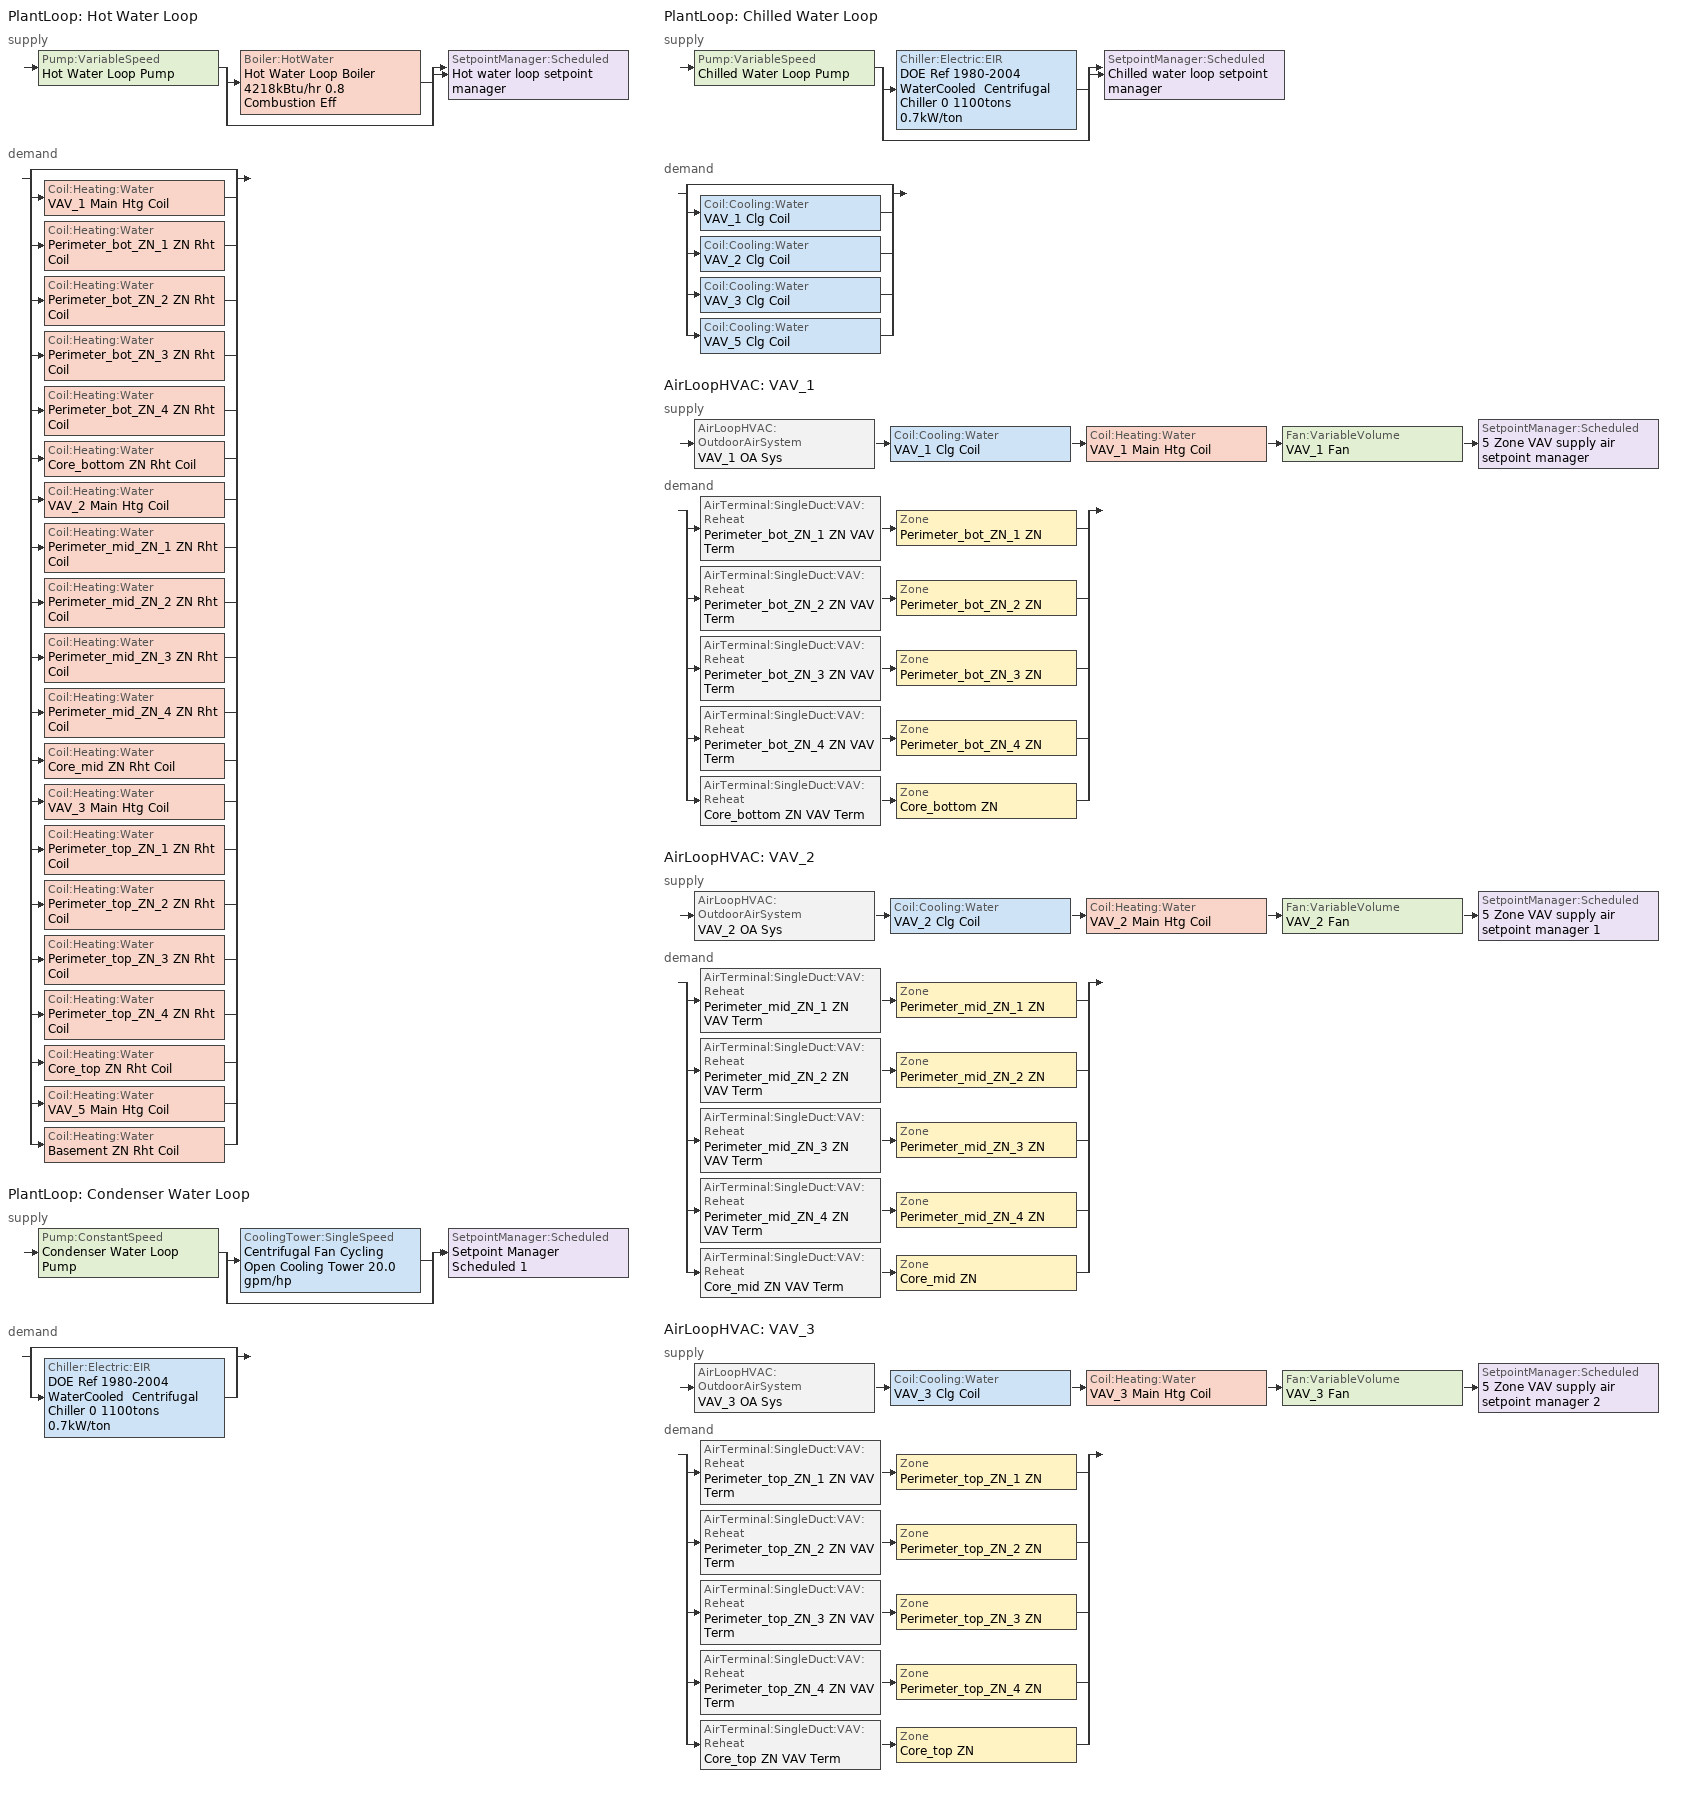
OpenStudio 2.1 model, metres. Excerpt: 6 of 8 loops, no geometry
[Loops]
PlantLoop 'Hot Water Loop'
 supply: Pump:VariableSpeed 'Hot Water Loop Pump' > split
  | Boiler:HotWater 'Hot Water Loop Boiler 4218kBtu/hr 0.8 Combustion Eff'
  | bypass
  join > SetpointManager:Scheduled 'Hot water loop setpoint manager'
 demand: split
  | bypass
  | Coil:Heating:Water 'VAV_1 Main Htg Coil'
  | Coil:Heating:Water 'Perimeter_bot_ZN_1 ZN Rht Coil'
  | Coil:Heating:Water 'Perimeter_bot_ZN_2 ZN Rht Coil'
  | Coil:Heating:Water 'Perimeter_bot_ZN_3 ZN Rht Coil'
  | Coil:Heating:Water 'Perimeter_bot_ZN_4 ZN Rht Coil'
  | Coil:Heating:Water 'Core_bottom ZN Rht Coil'
  | Coil:Heating:Water 'VAV_2 Main Htg Coil'
  | Coil:Heating:Water 'Perimeter_mid_ZN_1 ZN Rht Coil'
  | Coil:Heating:Water 'Perimeter_mid_ZN_2 ZN Rht Coil'
  | Coil:Heating:Water 'Perimeter_mid_ZN_3 ZN Rht Coil'
  | Coil:Heating:Water 'Perimeter_mid_ZN_4 ZN Rht Coil'
  | Coil:Heating:Water 'Core_mid ZN Rht Coil'
  | Coil:Heating:Water 'VAV_3 Main Htg Coil'
  | Coil:Heating:Water 'Perimeter_top_ZN_1 ZN Rht Coil'
  | Coil:Heating:Water 'Perimeter_top_ZN_2 ZN Rht Coil'
  | Coil:Heating:Water 'Perimeter_top_ZN_3 ZN Rht Coil'
  | Coil:Heating:Water 'Perimeter_top_ZN_4 ZN Rht Coil'
  | Coil:Heating:Water 'Core_top ZN Rht Coil'
  | Coil:Heating:Water 'VAV_5 Main Htg Coil'
  | Coil:Heating:Water 'Basement ZN Rht Coil'
PlantLoop 'Condenser Water Loop'
 supply: Pump:ConstantSpeed 'Condenser Water Loop Pump' > split
  | CoolingTower:SingleSpeed 'Centrifugal Fan Cycling Open Cooling Tower 20.0 gpm/hp'
  | bypass
  join > SetpointManager:Scheduled 'Setpoint Manager Scheduled 1'
 demand: split
  | bypass
  | Chiller:Electric:EIR 'DOE Ref 1980-2004 WaterCooled  Centrifugal Chiller 0 1100tons 0.7kW/ton'
PlantLoop 'Chilled Water Loop'
 supply: Pump:VariableSpeed 'Chilled Water Loop Pump' > split
  | Chiller:Electric:EIR 'DOE Ref 1980-2004 WaterCooled  Centrifugal Chiller 0 1100tons 0.7kW/ton'
  | bypass
  join > SetpointManager:Scheduled 'Chilled water loop setpoint manager'
 demand: split
  | bypass
  | Coil:Cooling:Water 'VAV_1 Clg Coil'
  | Coil:Cooling:Water 'VAV_2 Clg Coil'
  | Coil:Cooling:Water 'VAV_3 Clg Coil'
  | Coil:Cooling:Water 'VAV_5 Clg Coil'
AirLoopHVAC 'VAV_1'
 supply: AirLoopHVAC:OutdoorAirSystem 'VAV_1 OA Sys' > Coil:Cooling:Water 'VAV_1 Clg Coil' > Coil:Heating:Water 'VAV_1 Main Htg Coil' > Fan:VariableVolume 'VAV_1 Fan' > SetpointManager:Scheduled '5 Zone VAV supply air setpoint manager'
 demand: split
  | AirTerminal:SingleDuct:VAV:Reheat 'Perimeter_bot_ZN_1 ZN VAV Term' > Zone 'Perimeter_bot_ZN_1 ZN'
  | AirTerminal:SingleDuct:VAV:Reheat 'Perimeter_bot_ZN_2 ZN VAV Term' > Zone 'Perimeter_bot_ZN_2 ZN'
  | AirTerminal:SingleDuct:VAV:Reheat 'Perimeter_bot_ZN_3 ZN VAV Term' > Zone 'Perimeter_bot_ZN_3 ZN'
  | AirTerminal:SingleDuct:VAV:Reheat 'Perimeter_bot_ZN_4 ZN VAV Term' > Zone 'Perimeter_bot_ZN_4 ZN'
  | AirTerminal:SingleDuct:VAV:Reheat 'Core_bottom ZN VAV Term' > Zone 'Core_bottom ZN'
AirLoopHVAC 'VAV_2'
 supply: AirLoopHVAC:OutdoorAirSystem 'VAV_2 OA Sys' > Coil:Cooling:Water 'VAV_2 Clg Coil' > Coil:Heating:Water 'VAV_2 Main Htg Coil' > Fan:VariableVolume 'VAV_2 Fan' > SetpointManager:Scheduled '5 Zone VAV supply air setpoint manager 1'
 demand: split
  | AirTerminal:SingleDuct:VAV:Reheat 'Perimeter_mid_ZN_1 ZN VAV Term' > Zone 'Perimeter_mid_ZN_1 ZN'
  | AirTerminal:SingleDuct:VAV:Reheat 'Perimeter_mid_ZN_2 ZN VAV Term' > Zone 'Perimeter_mid_ZN_2 ZN'
  | AirTerminal:SingleDuct:VAV:Reheat 'Perimeter_mid_ZN_3 ZN VAV Term' > Zone 'Perimeter_mid_ZN_3 ZN'
  | AirTerminal:SingleDuct:VAV:Reheat 'Perimeter_mid_ZN_4 ZN VAV Term' > Zone 'Perimeter_mid_ZN_4 ZN'
  | AirTerminal:SingleDuct:VAV:Reheat 'Core_mid ZN VAV Term' > Zone 'Core_mid ZN'
AirLoopHVAC 'VAV_3'
 supply: AirLoopHVAC:OutdoorAirSystem 'VAV_3 OA Sys' > Coil:Cooling:Water 'VAV_3 Clg Coil' > Coil:Heating:Water 'VAV_3 Main Htg Coil' > Fan:VariableVolume 'VAV_3 Fan' > SetpointManager:Scheduled '5 Zone VAV supply air setpoint manager 2'
 demand: split
  | AirTerminal:SingleDuct:VAV:Reheat 'Perimeter_top_ZN_1 ZN VAV Term' > Zone 'Perimeter_top_ZN_1 ZN'
  | AirTerminal:SingleDuct:VAV:Reheat 'Perimeter_top_ZN_2 ZN VAV Term' > Zone 'Perimeter_top_ZN_2 ZN'
  | AirTerminal:SingleDuct:VAV:Reheat 'Perimeter_top_ZN_3 ZN VAV Term' > Zone 'Perimeter_top_ZN_3 ZN'
  | AirTerminal:SingleDuct:VAV:Reheat 'Perimeter_top_ZN_4 ZN VAV Term' > Zone 'Perimeter_top_ZN_4 ZN'
  | AirTerminal:SingleDuct:VAV:Reheat 'Core_top ZN VAV Term' > Zone 'Core_top ZN'
[Sizing:Zone] Zone Cooling Design Supply Air Temperature Input Method=SupplyAirTemperature; Zone Cooling Design Supply Air Temperature {C}=12.8; Zone Cooling Design Supply Air Temperature Difference {deltaC}=11.11; Zone Heating Design Supply Air Temperature Input Method=SupplyAirTemperature; Zone Heating Design Supply Air Temperature {C}=40; Zone Heating Design Supply Air Temperature Difference {deltaC}=11.11; Zone Cooling Design Supply Air Humidity Ratio {kg-H2O/kg-air}=0.0085; Zone Heating Design Supply Air Humidity Ratio {kg-H2O/kg-air}=0.008; Cooling Design Air Flow Method=DesignDayWithLimit; Heating Design Air Flow Method=DesignDay; Account for Dedicated Outdoor Air System=No; Dedicated Outdoor Air System Control Strategy=NeutralSupplyAir; Dedicated Outdoor Air Low Setpoint Temperature for Design {C}=autosize; Dedicated Outdoor Air High Setpoint Temperature for Design {C}=autosize
Perimeter_top_ZN_3 ZN; Perimeter_bot_ZN_3 ZN; Perimeter_mid_ZN_2 ZN; Perimeter_bot_ZN_1 ZN; Core_bottom ZN; Perimeter_bot_ZN_2 ZN; Perimeter_bot_ZN_4 ZN; Perimeter_top_ZN_2 ZN; Core_mid ZN; Perimeter_top_ZN_4 ZN; Perimeter_mid_ZN_4 ZN; Perimeter_mid_ZN_1 ZN; Perimeter_mid_ZN_3 ZN; Core_top ZN; Perimeter_top_ZN_1 ZN
[Zone equipment]
Perimeter_top_ZN_3 ZN: Perimeter_top_ZN_3 ZN VAV Term
Perimeter_bot_ZN_3 ZN: Perimeter_bot_ZN_3 ZN VAV Term
Perimeter_mid_ZN_2 ZN: Perimeter_mid_ZN_2 ZN VAV Term
Perimeter_bot_ZN_1 ZN: Perimeter_bot_ZN_1 ZN VAV Term
Core_bottom ZN: Core_bottom ZN VAV Term
Perimeter_bot_ZN_2 ZN: Perimeter_bot_ZN_2 ZN VAV Term
Perimeter_bot_ZN_4 ZN: Perimeter_bot_ZN_4 ZN VAV Term
Perimeter_top_ZN_2 ZN: Perimeter_top_ZN_2 ZN VAV Term
Core_mid ZN: Core_mid ZN VAV Term
Perimeter_top_ZN_4 ZN: Perimeter_top_ZN_4 ZN VAV Term
Perimeter_mid_ZN_4 ZN: Perimeter_mid_ZN_4 ZN VAV Term
Perimeter_mid_ZN_1 ZN: Perimeter_mid_ZN_1 ZN VAV Term
Perimeter_mid_ZN_3 ZN: Perimeter_mid_ZN_3 ZN VAV Term
Core_top ZN: Core_top ZN VAV Term
Perimeter_top_ZN_1 ZN: Perimeter_top_ZN_1 ZN VAV Term
[PlantLoop] Plant Loop Volume {m3}=Autocalculate; Load Distribution Scheme=Optimal
Name | Fluid Type | Minimum Loop Temperature {C} | Maximum Loop Temperature {C}
Hot Water Loop | Water | 10
Condenser Water Loop |  | 5 | 80
Chilled Water Loop |  | 1 | 98
[Sizing:Plant] Sizing Option=NonCoincident; Zone Timesteps in Averaging Window=1; Coincident Sizing Factor Mode=None
Name | Loop Type | Design Loop Exit Temperature {C} | Loop Design Temperature Difference {deltaC}
Hot Water Loop | Heating | 82.2222 | 11.1111
Condenser Water Loop | Condenser | 29.4444 | 5.55556
Chilled Water Loop | Cooling | 6.66667 | 5.61111
[SetpointManager:Scheduled] Control Variable=Temperature
Name | Schedule
Hot water loop setpoint manager | Hot Water Loop Temp - 180F
Setpoint Manager Scheduled 1 | Condenser Water Loop Temp - 70F
Chilled water loop setpoint manager | Chilled Water Loop Temp - 44F
5 Zone VAV supply air setpoint manager | Supply Air Temp - 55.04F
5 Zone VAV supply air setpoint manager 1 | Supply Air Temp - 55.04F 1
5 Zone VAV supply air setpoint manager 2 | Supply Air Temp - 55.04F 2
[Pump:VariableSpeed] Rated Pump Head {Pa}=179344; Pump Control Type=Intermittent
Name | Motor Efficiency | Fraction of Motor Inefficiencies to Fluid Stream | Coefficient 1 of the Part Load Performance Curve | Coefficient 2 of the Part Load Performance Curve | Coefficient 3 of the Part Load Performance Curve | Coefficient 4 of the Part Load Performance Curve
Hot Water Loop Pump | 0.895
Chilled Water Loop Pump | 0.936 | 0 | 0 | 1 | 0 | 0
[Boiler:HotWater]
Hot Water Loop Boiler 4218kBtu/hr 0.8 Combustion Eff: Fuel Type=NaturalGas; Nominal Thermal Efficiency=0.793; Efficiency Curve Temperature Evaluation Variable=LeavingBoiler; Normalized Boiler Efficiency Curve=Boiler Constant Efficiency Curve; Design Water Outlet Temperature {C}=82.2222; Maximum Part Load Ratio=1.2; Water Outlet Upper Temperature Limit {C}=95; Boiler Flow Mode=LeavingSetpointModulated; Parasitic Electric Load {W}=0; Sizing Factor=1
[Pump:ConstantSpeed]
Condenser Water Loop Pump: Rated Flow Rate {m3/s}=autosize; Rated Pump Head {Pa}=148557; Rated Power Consumption {W}=autosize; Motor Efficiency=0.936; Fraction of Motor Inefficiencies to Fluid Stream=0; Pump Control Type=Intermittent
[CoolingTower:SingleSpeed]
Centrifugal Fan Cycling Open Cooling Tower 20.0 gpm/hp: Design Water Flow Rate {m3/s}=autosize; Design Air Flow Rate {m3/s}=autosize; Fan Power at Design Air Flow Rate {W}=110287; U-Factor Times Area Value at Design Air Flow Rate {W/K}=autosize; Air Flow Rate in Free Convection Regime {m3/s}=autosize; U-Factor Times Area Value at Free Convection Air Flow Rate {W/K}=autosize; Performance Input Method=UFactorTimesAreaAndDesignWaterFlowRate; Free Convection Capacity {W}=0; Basin Heater Capacity {W/K}=0; Evaporation Loss Mode=LossFactor; Evaporation Loss Factor {percent/K}=0.2; Drift Loss Percent {percent}=0.008; Blowdown Calculation Mode=ConcentrationRatio; Blowdown Concentration Ratio=3; Capacity Control=FanCycling; Number of Cells=2; Cell Control=MinimalCell; Cell Minimum  Water Flow Rate Fraction=0.33; Cell Maximum Water Flow Rate Fraction=2.5; Sizing Factor=1
[Chiller:Electric:EIR]
DOE Ref 1980-2004 WaterCooled  Centrifugal Chiller 0 1100tons 0.7kW/ton: Reference Capacity {W}=Autosize; Reference COP {W/W}=5.20266; Reference Leaving Chilled Water Temperature {C}=6.66667; Reference Entering Condenser Fluid Temperature {C}=35; Cooling Capacity Function of Temperature Curve=ChlrWtrCentPathAAllQRatio_fTchwsTcwsSI; Electric Input to Cooling Output Ratio Function of Temperature Curve=ChlrWtrCentPathAAllEIRRatio_fTchwsTcwsSI; Electric Input to Cooling Output Ratio Function of Part Load Ratio Curve=ChlrWtrCentPathAAllEIRRatio_fQRatio; Minimum Part Load Ratio=0.15; Maximum Part Load Ratio=1; Optimum Part Load Ratio=1; Minimum Unloading Ratio=0.25; Condenser Type=WaterCooled; Leaving Chilled Water Lower Temperature Limit {C}=2.22222; Chiller Flow Mode=ConstantFlow; Design Heat Recovery Water Flow Rate {m3/s}=0; Sizing Factor=1; Basin Heater Capacity {W/K}=0; Basin Heater Setpoint Temperature {C}=10
[AirLoopHVAC] Availability Schedule=OfficeLarge HVACOperationSchd; Design Supply Air Flow Rate {m3/s}=AutoSize
Name | Availability Manager
VAV_1 | Availability Manager Night Cycle 1
VAV_2 | Availability Manager Night Cycle 2
VAV_3 | Availability Manager Night Cycle 3
[Sizing:System] Type of Load to Size On=Sensible; Design Outdoor Air Flow Rate {m3/s}=Autosize; Minimum System Air Flow Ratio=0.3; Preheat Design Temperature {C}=7; Preheat Design Humidity Ratio {kg-H2O/kg-Air}=0.008; Precool Design Temperature {C}=12.8; Precool Design Humidity Ratio {kg-H2O/kg-Air}=0.008; Central Cooling Design Supply Air Temperature {C}=12.8; Central Heating Design Supply Air Temperature {C}=12.8; Sizing Option=Coincident; 100% Outdoor Air in Cooling=No; 100% Outdoor Air in Heating=No; Central Cooling Design Supply Air Humidity Ratio {kg-H2O/kg-Air}=0.0085; Central Heating Design Supply Air Humidity Ratio {kg-H2O/kg-Air}=0.008; Cooling Design Air Flow Method=DesignDay; Cooling Design Air Flow Rate {m3/s}=0; Heating Design Air Flow Method=DesignDay; Heating Design Air Flow Rate {m3/s}=0; System Outdoor Air Method=ZoneSum; Zone Maximum Outdoor Air Fraction=1; Cooling Supply Air Flow Rate Per Floor Area {m3/s-m2}=0.00996765; Cooling Fraction of Autosized Cooling Supply Air Flow Rate=1; Cooling Supply Air Flow Rate Per Unit Cooling Capacity {m3/s-W}=3.94755e-05; Heating Supply Air Flow Rate Per Floor Area {m3/s-m2}=0.00996765; Heating Fraction of Autosized Heating Supply Air Flow Rate=1; Heating Fraction of Autosized Cooling Supply Air Flow Rate=1; Heating Supply Air Flow Rate Per Unit Heating Capacity {m3/s-W}=3.15882e-05; Cooling Design Capacity Method=CoolingDesignCapacity; Cooling Design Capacity {W}=autosize; Cooling Design Capacity Per Floor Area {W/m2}=234.7; Fraction of Autosized Cooling Design Capacity=1; Heating Design Capacity Method=HeatingDesignCapacity; Heating Design Capacity {W}=autosize; Heating Design Capacity Per Floor Area {W/m2}=157; Fraction of Autosized Heating Design Capacity=1; Central Cooling Capacity Control Method=OnOff
VAV_1; VAV_2; VAV_3
[Fan:VariableVolume] Availability Schedule=Always On Discrete; Pressure Rise {Pa}=1389.92; Maximum Flow Rate {m3/s}=Autosize; Fan Power Minimum Flow Rate Input Method=Fraction; Fan Power Minimum Flow Fraction=0.7; Fan Power Minimum Air Flow Rate {m3/s}=0; Motor In Airstream Fraction=1; Fan Power Coefficient 1=0.1631; Fan Power Coefficient 2=1.5901; Fan Power Coefficient 3=-0.8817; Fan Power Coefficient 4=0.1281; Fan Power Coefficient 5=0
Name | Fan Efficiency | Motor Efficiency
VAV_1 Fan; VAV_3 Fan | 0.6045 | 0.93
VAV_2 Fan | 0.6175 | 0.95
[Coil:Heating:Water] Availability Schedule=Always On Discrete; Rated Inlet Water Temperature {C}=82.2222; Rated Outlet Water Temperature {C}=71.1111
Name | Rated Inlet Air Temperature {C} | Rated Outlet Air Temperature {C}
VAV_1 Main Htg Coil; VAV_2 Main Htg Coil; VAV_3 Main Htg Coil; VAV_5 Main Htg Coil | 7 | 12.8
Perimeter_bot_ZN_1 ZN Rht Coil; Perimeter_bot_ZN_2 ZN Rht Coil; Perimeter_bot_ZN_3 ZN Rht Coil; Perimeter_bot_ZN_4 ZN Rht Coil; Core_bottom ZN Rht Coil; Perimeter_mid_ZN_1 ZN Rht Coil; Perimeter_mid_ZN_2 ZN Rht Coil; Perimeter_mid_ZN_3 ZN Rht Coil; Perimeter_mid_ZN_4 ZN Rht Coil; Core_mid ZN Rht Coil; Perimeter_top_ZN_1 ZN Rht Coil; Perimeter_top_ZN_2 ZN Rht Coil; Perimeter_top_ZN_3 ZN Rht Coil; Perimeter_top_ZN_4 ZN Rht Coil; Core_top ZN Rht Coil; Basement ZN Rht Coil | 12.8 | 40
[Controller:WaterCoil] Minimum Actuated Flow {m3/s}=0
Name | Water Coil | Action | Controller Convergence Tolerance {deltaC}
VAV_1 Main Htg Coil Controller | VAV_1 Main Htg Coil | Normal | 0.0001
VAV_1 Clg Coil Controller | VAV_1 Clg Coil | Reverse
Controller Water Coil 1 | Perimeter_bot_ZN_1 ZN Rht Coil | Normal | 0.0001
Controller Water Coil 2 | Perimeter_bot_ZN_2 ZN Rht Coil | Normal | 0.0001
Controller Water Coil 3 | Perimeter_bot_ZN_3 ZN Rht Coil | Normal | 0.0001
Controller Water Coil 4 | Perimeter_bot_ZN_4 ZN Rht Coil | Normal | 0.0001
Controller Water Coil 5 | Core_bottom ZN Rht Coil | Normal | 0.0001
VAV_2 Main Htg Coil Controller | VAV_2 Main Htg Coil | Normal | 0.0001
VAV_2 Clg Coil Controller | VAV_2 Clg Coil | Reverse
Controller Water Coil 6 | Perimeter_mid_ZN_1 ZN Rht Coil | Normal | 0.0001
Controller Water Coil 7 | Perimeter_mid_ZN_2 ZN Rht Coil | Normal | 0.0001
Controller Water Coil 8 | Perimeter_mid_ZN_3 ZN Rht Coil | Normal | 0.0001
Controller Water Coil 9 | Perimeter_mid_ZN_4 ZN Rht Coil | Normal | 0.0001
Controller Water Coil 10 | Core_mid ZN Rht Coil | Normal | 0.0001
VAV_3 Main Htg Coil Controller | VAV_3 Main Htg Coil | Normal | 0.0001
VAV_3 Clg Coil Controller | VAV_3 Clg Coil | Reverse
Controller Water Coil 11 | Perimeter_top_ZN_1 ZN Rht Coil | Normal | 0.0001
Controller Water Coil 12 | Perimeter_top_ZN_2 ZN Rht Coil | Normal | 0.0001
Controller Water Coil 13 | Perimeter_top_ZN_3 ZN Rht Coil | Normal | 0.0001
Controller Water Coil 14 | Perimeter_top_ZN_4 ZN Rht Coil | Normal | 0.0001
Controller Water Coil 15 | Core_top ZN Rht Coil | Normal | 0.0001
VAV_5 Main Htg Coil Controller | VAV_5 Main Htg Coil | Normal | 0.0001
VAV_5 Clg Coil Controller | VAV_5 Clg Coil | Reverse
Controller Water Coil 16 | Basement ZN Rht Coil | Normal | 0.0001
[Coil:Cooling:Water] Availability Schedule=Always On Discrete; Heat Exchanger Configuration=CrossFlow
VAV_1 Clg Coil; VAV_2 Clg Coil; VAV_3 Clg Coil; VAV_5 Clg Coil
[Controller:OutdoorAir] Minimum Outdoor Air Flow Rate {m3/s}=0; Maximum Outdoor Air Flow Rate {m3/s}=Autosize; Economizer Control Type=NoEconomizer; Economizer Control Action Type=ModulateFlow; Economizer Maximum Limit Dry-Bulb Temperature {C}=28; Economizer Maximum Limit Enthalpy {J/kg}=64000; Economizer Minimum Limit Dry-Bulb Temperature {C}=-100; Lockout Type=LockoutWithCompressor; Minimum Limit Type=FixedMinimum; Minimum Outdoor Air Schedule=Always On Discrete; High Humidity Control=No; Heat Recovery Bypass Control Type=BypassWhenOAFlowGreaterThanMinimum
Name | Controller Mechanical Ventilation
VAV_1 OA Controller | VAV_1 Vent Controller
VAV_2 OA Controller | VAV_2 Vent Controller
VAV_3 OA Controller | VAV_3 Vent Controller
[Controller:MechanicalVentilation] Availability Schedule=Always On Discrete; System Outdoor Air Method=ZoneSum
VAV_1 Vent Controller; VAV_2 Vent Controller; VAV_3 Vent Controller
[AirLoopHVAC:OutdoorAirSystem]
Name | Controller
VAV_1 OA Sys | VAV_1 OA Controller
VAV_2 OA Sys | VAV_2 OA Controller
VAV_3 OA Sys | VAV_3 OA Controller
[AvailabilityManager:NightCycle] Control Type=CycleOnAny; Thermostat Tolerance {deltaC}=1; Cycling Run Time {s}=3600
Availability Manager Night Cycle 1; Availability Manager Night Cycle 2; Availability Manager Night Cycle 3
[AirTerminal:SingleDuct:VAV:Reheat] Availability Schedule=Always On Discrete; Maximum Air Flow Rate {m3/s}=AutoSize; Zone Minimum Air Flow Input Method=Constant; Constant Minimum Air Flow Fraction=0.3; Fixed Minimum Air Flow Rate {m3/s}=0; Maximum Hot Water or Steam Flow Rate {m3/s}=AutoSize; Minimum Hot Water or Steam Flow Rate {m3/s}=0; Convergence Tolerance=0.001; Damper Heating Action=Normal; Maximum Flow per Zone Floor Area During Reheat {m3/s-m2}=0; Maximum Flow Fraction During Reheat=0.5; Maximum Reheat Air Temperature {C}=40; Control For Outdoor Air=No
Name | Reheat Coil
Perimeter_bot_ZN_1 ZN VAV Term | Perimeter_bot_ZN_1 ZN Rht Coil
Perimeter_bot_ZN_2 ZN VAV Term | Perimeter_bot_ZN_2 ZN Rht Coil
Perimeter_bot_ZN_3 ZN VAV Term | Perimeter_bot_ZN_3 ZN Rht Coil
Perimeter_bot_ZN_4 ZN VAV Term | Perimeter_bot_ZN_4 ZN Rht Coil
Core_bottom ZN VAV Term | Core_bottom ZN Rht Coil
Perimeter_mid_ZN_1 ZN VAV Term | Perimeter_mid_ZN_1 ZN Rht Coil
Perimeter_mid_ZN_2 ZN VAV Term | Perimeter_mid_ZN_2 ZN Rht Coil
Perimeter_mid_ZN_3 ZN VAV Term | Perimeter_mid_ZN_3 ZN Rht Coil
Perimeter_mid_ZN_4 ZN VAV Term | Perimeter_mid_ZN_4 ZN Rht Coil
Core_mid ZN VAV Term | Core_mid ZN Rht Coil
Perimeter_top_ZN_1 ZN VAV Term | Perimeter_top_ZN_1 ZN Rht Coil
Perimeter_top_ZN_2 ZN VAV Term | Perimeter_top_ZN_2 ZN Rht Coil
Perimeter_top_ZN_3 ZN VAV Term | Perimeter_top_ZN_3 ZN Rht Coil
Perimeter_top_ZN_4 ZN VAV Term | Perimeter_top_ZN_4 ZN Rht Coil
Core_top ZN VAV Term | Core_top ZN Rht Coil
[Schedule:Ruleset]
Hot Water Loop Temp - 180F: Default Day Schedule=Hot Water Loop Temp - 180F Default
Condenser Water Loop Temp - 70F: Default Day Schedule=Condenser Water Loop Temp - 70F Default
Chilled Water Loop Temp - 44F: Default Day Schedule=Chilled Water Loop Temp - 44F Default
OfficeLarge HVACOperationSchd: Default Day Schedule=OfficeLarge HVACOperationSchd Default; Summer Design Day Schedule=OfficeLarge HVACOperationSchd Summer Design Day; Winter Design Day Schedule=OfficeLarge HVACOperationSchd Winter Design Day
Supply Air Temp - 55.04F: Default Day Schedule=Supply Air Temp - 55.04F Default
Supply Air Temp - 55.04F 1: Default Day Schedule=Supply Air Temp - 55.04F Default 1
Supply Air Temp - 55.04F 2: Default Day Schedule=Supply Air Temp - 55.04F Default 2
[Schedule:Day]
Hot Water Loop Temp - 180F Default: 24, 0, 82.2222
Condenser Water Loop Temp - 70F Default: 24, 0, 21.1111
Chilled Water Loop Temp - 44F Default: 24, 0, 6.66667
OfficeLarge HVACOperationSchd Default: 24, 0, 0
OfficeLarge HVACOperationSchd Summer Design Day; OfficeLarge HVACOperationSchd SmrDsn|Wkdy Day: 6, 0, 0, 22, 0, 1, 24, 0, 0
OfficeLarge HVACOperationSchd Winter Design Day; OfficeLarge HVACOperationSchd WntrDsn|Sat Day: 6, 0, 0, 18, 0, 1, 24, 0, 0
Supply Air Temp - 55.04F Default; Supply Air Temp - 55.04F Default 1; Supply Air Temp - 55.04F Default 2: 24, 0, 12.8
[Schedule:Rule] Schedule Ruleset=OfficeLarge HVACOperationSchd; Date Specification Type=DateRange; Start Month=1; Start Day=1; End Month=12; End Day=31
Name | Rule Order | Day Schedule | Apply Monday | Apply Tuesday | Apply Wednesday | Apply Thursday | Apply Friday | Apply Saturday
Schedule Rule 14 | 1 | OfficeLarge HVACOperationSchd SmrDsn|Wkdy Day | Yes | Yes | Yes | Yes | Yes
Schedule Rule 15 | 0 | OfficeLarge HVACOperationSchd WntrDsn|Sat Day |  |  |  |  |  | Yes
[Curve:Biquadratic] Minimum Value of x=4.44; Maximum Value of x=12.22; Minimum Value of y=15.56; Maximum Value of y=29.44
Name | Coefficient1 Constant | Coefficient2 x | Coefficient3 x**2 | Coefficient4 y | Coefficient5 y**2 | Coefficient6 x*y | Minimum Curve Output | Maximum Curve Output
ChlrWtrCentPathAAllQRatio_fTchwsTcwsSI | 0.364691 | -0.030521 | -0.00193 | 0.066374 | -0.001892 | 0.003111 | 0.87 | 0.91
ChlrWtrCentPathAAllEIRRatio_fTchwsTcwsSI | 0.658643 | -0.025339 | 0.000991 | 0.012801 | 0.000171 | -0.000301 | 0.68 | 1.05
[Curve:Quadratic]
ChlrWtrCentPathAAllEIRRatio_fQRatio: Coefficient1 Constant=0.222149; Coefficient2 x=0.503156; Coefficient3 x**2=0.256905; Minimum Value of x=0.1; Maximum Value of x=1; Minimum Curve Output=0.28
[Schedule:Constant]
Always On Discrete: Value=1
[Curve:Cubic]
Boiler Constant Efficiency Curve: Coefficient1 Constant=1; Coefficient2 x=0; Coefficient3 x**2=0; Coefficient4 x**3=0; Minimum Value of x=0; Maximum Value of x=1
